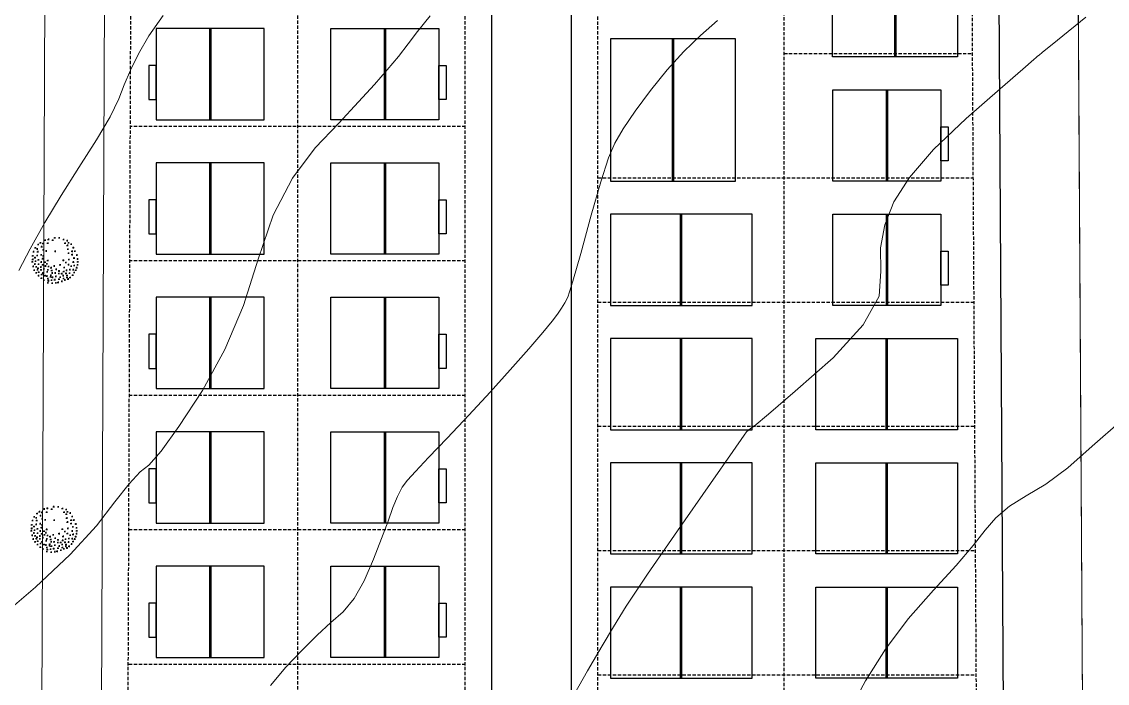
# Model space of a CAD drawing. Header units: inches. Extents: x 203 to 1065, y -1127 to 921.
# Drawn here: x 899.5 to 981.3, y 248.7 to 298.7 of the extents above; entities that cross this region are included whole.
import ezdxf

# ---------------------------------------------------------------- set-up
doc = ezdxf.new("R2010")
doc.units = ezdxf.units.IN
doc.header["$MEASUREMENT"] = 0
doc.linetypes.add('DASHED2', pattern=[0.375, 0.25, -0.125])
for name, color, linetype in [('calle', 3, 'Continuous'), ('Cumbreras', 140, 'Continuous'), ('CURVAS', 32, 'Continuous'), ('D2', 40, 'Continuous'), ('D3', 30, 'Continuous'), ('D4', 210, 'Continuous'), ('DESLINDE', 2, 'Continuous'), ('P-035', 3, 'Continuous'), ('Vegetación', 102, 'Continuous')]:
    doc.layers.add(name, color=color, linetype=linetype)
doc.layers.add('Limite terrenos', color=2, linetype='DASHED2', transparency=0.4)

# ---------------------------------------------------------------- blocks, each defined once
blk = doc.blocks.new('A$C662B019F')
at = {"layer": 'Cumbreras'}
for p, q in [((-6.898, 4.674), (0, 4.674)), ((-6.898, 4.574), (0, 4.574))]:
    blk.add_line(p, q, dxfattribs=at)
at = {"layer": 'D2'}
for points in [[(-6.898, 0.553), (0, 0.553), (0, 8.695), (-6.898, 8.695)], [(-4.107, 0), (-1.529, 0), (-1.529, 0.553), (-4.107, 0.553)]]:
    blk.add_lwpolyline(points, close=True, dxfattribs=at)
blk = doc.blocks.new('RB13')
for p, q in [((-0.095, 0.4938), (-0.095, 0.4627)), ((0.0169, 0.4811), (-0.0143, 0.4811)), ((0.0013, 0.4967), (0.0013, 0.4655)), ((-0.1827, 0.4598), (-0.1827, 0.4287)), ((-0.0794, 0.4783), (-0.1105, 0.4783)), ((0.1343, 0.4627), (0.1343, 0.4315)), ((-0.2619, 0.4372), (-0.2619, 0.406)), ((-0.1671, 0.4443), (-0.1983, 0.4443)), ((0.0437, 0.4457), (0.0437, 0.4145)), ((0.1499, 0.4471), (0.1187, 0.4471)), ((0.2022, 0.4485), (0.2022, 0.4173)), ((-0.2463, 0.4216), (-0.2775, 0.4216)), ((0.0593, 0.4301), (0.0281, 0.4301)), ((0.2178, 0.4329), (0.1866, 0.4329)), ((-0.2874, 0.389), (-0.2874, 0.3578)), ((0.3013, 0.3918), (0.3013, 0.3607)), ((-0.2718, 0.3734), (-0.303, 0.3734)), ((-0.2011, 0.3677), (-0.2322, 0.3677)), ((-0.2167, 0.3833), (-0.2167, 0.3522)), ((0.164, 0.3677), (0.1328, 0.3677)), ((0.1484, 0.3833), (0.1484, 0.3522)), ((0.2475, 0.3777), (0.2475, 0.3465)), ((0.3168, 0.3762), (0.2857, 0.3762)), ((-0.3284, 0.3479), (-0.3596, 0.3479)), ((-0.344, 0.3635), (-0.344, 0.3323)), ((0.2631, 0.3621), (0.2319, 0.3621)), ((0.3494, 0.355), (0.3494, 0.3238)), ((-0.2492, 0.3224), (-0.2803, 0.3224)), ((-0.2648, 0.338), (-0.2648, 0.3068)), ((0.365, 0.3394), (0.3338, 0.3394)), ((0.2758, 0.3097), (0.2758, 0.2785)), ((-0.3737, 0.2742), (-0.4049, 0.2742)), ((-0.3893, 0.2898), (-0.3893, 0.2587)), ((0.2914, 0.2941), (0.2602, 0.2941)), ((0.4088, 0.2842), (0.4088, 0.253)), ((-0.2733, 0.2587), (-0.2733, 0.2275)), ((0.3692, 0.2615), (0.3692, 0.2303)), ((0.4244, 0.2686), (0.3932, 0.2686)), ((-0.2577, 0.2431), (-0.2888, 0.2431)), ((0.2574, 0.2289), (0.2262, 0.2289)), ((0.2418, 0.2445), (0.2418, 0.2133)), ((0.3848, 0.2459), (0.3536, 0.2459)), ((-0.4204, 0.2162), (-0.4204, 0.185)), ((-0.3638, 0.2133), (-0.3638, 0.1822)), ((-0.0101, 0.2133), (-0.0101, 0.1822)), ((0.1796, 0.219), (0.1796, 0.1878)), ((-0.4048, 0.2006), (-0.436, 0.2006)), ((-0.3482, 0.1977), (-0.3794, 0.1977)), ((0.0055, 0.1977), (-0.0256, 0.1977)), ((0.1951, 0.2034), (0.164, 0.2034)), ((0.3734, 0.1892), (0.3423, 0.1892)), ((0.3579, 0.2048), (0.3579, 0.1737)), ((0.4612, 0.1892), (0.43, 0.1892)), ((0.4456, 0.2048), (0.4456, 0.1737)), ((-0.2874, 0.1737), (-0.2874, 0.1425)), ((-0.3638, 0.1425), (-0.3638, 0.1113)), ((-0.2718, 0.1581), (-0.303, 0.1581)), ((0.2843, 0.1397), (0.2843, 0.1085)), ((-0.4473, 0.1184), (-0.4785, 0.1184)), ((-0.4629, 0.134), (-0.4629, 0.1028)), ((-0.3482, 0.1269), (-0.3794, 0.1269)), ((0.2447, 0.117), (0.2447, 0.0858)), ((0.2999, 0.1241), (0.2687, 0.1241)), ((0.3692, 0.1255), (0.3692, 0.0943)), ((0.4626, 0.117), (0.4626, 0.0858)), ((0.2602, 0.1014), (0.2291, 0.1014)), ((0.3848, 0.1099), (0.3536, 0.1099)), ((0.4782, 0.1014), (0.447, 0.1014)), ((-0.4034, 0.0717), (-0.4034, 0.0405)), ((0.4145, 0.0802), (0.4145, 0.049)), ((-0.4799, 0.0518), (-0.4799, 0.0207)), ((-0.3879, 0.0561), (-0.419, 0.0561)), ((0.2588, 0.0575), (0.2588, 0.0263)), ((0.43, 0.0646), (0.3989, 0.0646)), ((-0.4643, 0.0362), (-0.4954, 0.0362)), ((-0.2803, 0.0249), (-0.3115, 0.0249)), ((-0.2959, 0.0405), (-0.2959, 0.0093)), ((-0.1799, 0.0235), (-0.1799, -0.0077)), ((0.2744, 0.0419), (0.2432, 0.0419)), ((0.3437, 0.032), (0.3437, 0.0008)), ((0.4782, 0.0277), (0.447, 0.0277)), ((0.4626, 0.0433), (0.4626, 0.0122)), ((-0.1643, 0.0079), (-0.1954, 0.0079)), ((0.164, 0.0051), (0.1328, 0.0051)), ((0.1484, 0.0207), (0.1484, -0.0105)), ((0.3593, 0.0164), (0.3281, 0.0164)), ((0.4031, 0.0037), (0.4031, -0.0275)), ((-0.4827, -0.0105), (-0.4827, -0.0417)), ((-0.3893, -0.0133), (-0.3893, -0.0445)), ((0.205, -0.0162), (0.205, -0.0473)), ((0.2843, -0.0133), (0.2843, -0.0445)), ((0.4187, -0.0119), (0.3876, -0.0119)), ((0.4711, -0.0077), (0.4711, -0.0388)), ((-0.4671, -0.0261), (-0.4983, -0.0261)), ((-0.3737, -0.0289), (-0.4049, -0.0289)), ((-0.218, -0.0403), (-0.2492, -0.0403)), ((-0.2336, -0.0247), (-0.2336, -0.0558)), ((0.2206, -0.0318), (0.1895, -0.0318)), ((0.2999, -0.0289), (0.2687, -0.0289)), ((0.4866, -0.0233), (0.4555, -0.0233)), ((-0.2874, -0.0672), (-0.2874, -0.0983)), ((0.181, -0.0658), (0.1498, -0.0658)), ((0.1654, -0.0502), (0.1654, -0.0813)), ((0.3409, -0.0587), (0.3409, -0.0898)), ((0.4173, -0.0558), (0.4173, -0.087)), ((-0.4614, -0.0856), (-0.4926, -0.0856)), ((-0.477, -0.07), (-0.477, -0.1012)), ((-0.4063, -0.0842), (-0.4063, -0.1153)), ((-0.2718, -0.0828), (-0.303, -0.0828)), ((-0.0964, -0.0856), (-0.1275, -0.0856)), ((-0.1119, -0.07), (-0.1119, -0.1012)), ((0.2716, -0.0884), (0.2404, -0.0884)), ((0.256, -0.0728), (0.256, -0.104)), ((0.3565, -0.0743), (0.3253, -0.0743)), ((0.4329, -0.0714), (0.4017, -0.0714)), ((-0.3907, -0.0998), (-0.4219, -0.0998)), ((-0.3468, -0.1012), (-0.3468, -0.1323)), ((0.0282, -0.1111), (-0.003, -0.1111)), ((0.0126, -0.0955), (0.0126, -0.1267)), ((0.1315, -0.1068), (0.1315, -0.138)), ((0.2121, -0.1111), (0.181, -0.1111)), ((0.1965, -0.0955), (0.1965, -0.1267)), ((0.4513, -0.104), (0.4513, -0.1352)), ((-0.46, -0.1323), (-0.46, -0.1635)), ((-0.3313, -0.1168), (-0.3624, -0.1168)), ((-0.1968, -0.1267), (-0.1968, -0.1578)), ((0.0777, -0.1323), (0.0777, -0.1635)), ((0.147, -0.1224), (0.1159, -0.1224)), ((0.3084, -0.1338), (0.2772, -0.1338)), ((0.2928, -0.1182), (0.2928, -0.1493)), ((0.4074, -0.1309), (0.3762, -0.1309)), ((0.3918, -0.1153), (0.3918, -0.1465)), ((0.4668, -0.1196), (0.4357, -0.1196)), ((-0.4445, -0.1479), (-0.4756, -0.1479)), ((-0.1813, -0.1423), (-0.2124, -0.1423)), ((0.0933, -0.1479), (0.0621, -0.1479)), ((0.2277, -0.155), (0.2277, -0.1862)), ((0.3678, -0.1593), (0.3366, -0.1593)), ((0.3522, -0.1437), (0.3522, -0.1748)), ((-0.3865, -0.1748), (-0.3865, -0.206)), ((-0.3185, -0.172), (-0.3185, -0.2032)), ((-0.0143, -0.1819), (-0.0454, -0.1819)), ((-0.0299, -0.1663), (-0.0299, -0.1975)), ((0.1456, -0.1777), (0.1456, -0.2088)), ((0.2433, -0.1706), (0.2121, -0.1706)), ((0.2899, -0.1777), (0.2899, -0.2088)), ((0.3635, -0.1748), (0.3635, -0.206)), ((-0.4246, -0.1989), (-0.4558, -0.1989)), ((-0.4402, -0.1833), (-0.4402, -0.2145)), ((-0.3709, -0.1904), (-0.402, -0.1904)), ((-0.303, -0.1876), (-0.3341, -0.1876)), ((-0.2322, -0.2018), (-0.2634, -0.2018)), ((-0.2478, -0.1862), (-0.2478, -0.2173)), ((-0.0893, -0.2003), (-0.0893, -0.2315)), ((0.0635, -0.1918), (0.0635, -0.223)), ((0.1612, -0.1933), (0.13, -0.1933)), ((0.3055, -0.1933), (0.2744, -0.1933)), ((0.3791, -0.1904), (0.3479, -0.1904)), ((0.447, -0.1989), (0.4159, -0.1989)), ((0.4314, -0.1833), (0.4314, -0.2145)), ((-0.1728, -0.2273), (-0.2039, -0.2273)), ((-0.1883, -0.2117), (-0.1883, -0.2429)), ((-0.0737, -0.2159), (-0.1049, -0.2159)), ((0.0791, -0.2074), (0.0479, -0.2074)), ((0.1598, -0.2173), (0.1598, -0.2485)), ((0.338, -0.2258), (0.338, -0.257)), ((-0.3907, -0.2499), (-0.4219, -0.2499)), ((-0.4063, -0.2344), (-0.4063, -0.2655)), ((-0.31, -0.2457), (-0.31, -0.2769)), ((-0.0072, -0.2429), (-0.0072, -0.274)), ((0.055, -0.2429), (0.055, -0.274)), ((0.1753, -0.2329), (0.1442, -0.2329)), ((0.2503, -0.2429), (0.2503, -0.274)), ((0.3536, -0.2414), (0.3225, -0.2414)), ((0.3918, -0.24), (0.3918, -0.2712)), ((-0.2945, -0.2613), (-0.3256, -0.2613)), ((-0.2209, -0.2669), (-0.252, -0.2669)), ((-0.2365, -0.2514), (-0.2365, -0.2825)), ((-0.1303, -0.2726), (-0.1615, -0.2726)), ((-0.1459, -0.257), (-0.1459, -0.2882)), ((-0.0709, -0.2698), (-0.102, -0.2698)), ((-0.0865, -0.2542), (-0.0865, -0.2854)), ((0.0084, -0.2584), (-0.0228, -0.2584)), ((0.0706, -0.2584), (0.0395, -0.2584)), ((0.2659, -0.2584), (0.2347, -0.2584)), ((0.4074, -0.2556), (0.3762, -0.2556)), ((-0.3751, -0.2882), (-0.3751, -0.3194)), ((0.0833, -0.291), (0.0833, -0.3222)), ((0.2914, -0.2924), (0.2602, -0.2924)), ((0.2758, -0.2769), (0.2758, -0.308)), ((-0.3596, -0.3038), (-0.3907, -0.3038)), ((-0.2435, -0.3123), (-0.2747, -0.3123)), ((-0.2591, -0.2967), (-0.2591, -0.3279)), ((-0.1614, -0.3151), (-0.1926, -0.3151)), ((-0.177, -0.2995), (-0.177, -0.3307)), ((-0.0242, -0.3137), (-0.0242, -0.3449)), ((0.0989, -0.3066), (0.0678, -0.3066)), ((0.1654, -0.308), (0.1654, -0.3392)), ((0.2206, -0.3151), (0.1895, -0.3151)), ((0.205, -0.2995), (0.205, -0.3307)), ((0.3565, -0.3151), (0.3253, -0.3151)), ((0.3409, -0.2995), (0.3409, -0.3307)), ((-0.3214, -0.3364), (-0.3214, -0.3675)), ((-0.2563, -0.3364), (-0.2563, -0.3675)), ((-0.1148, -0.3307), (-0.1148, -0.3619)), ((-0.0086, -0.3293), (-0.0398, -0.3293)), ((0.0494, -0.3335), (0.0494, -0.3647)), ((0.1046, -0.3378), (0.0734, -0.3378)), ((0.089, -0.3222), (0.089, -0.3534)), ((0.181, -0.3236), (0.1498, -0.3236)), ((-0.3058, -0.3519), (-0.3369, -0.3519)), ((-0.2407, -0.3519), (-0.2719, -0.3519)), ((-0.1827, -0.359), (-0.1827, -0.3902)), ((-0.0992, -0.3463), (-0.1304, -0.3463)), ((0.065, -0.3491), (0.0338, -0.3491)), ((0.1456, -0.3619), (0.1456, -0.393)), ((0.2814, -0.3534), (0.2814, -0.3845)), ((-0.2633, -0.3859), (-0.2945, -0.3859)), ((-0.2789, -0.3704), (-0.2789, -0.4015)), ((-0.1671, -0.3746), (-0.1983, -0.3746)), ((-0.0893, -0.3732), (-0.0893, -0.4044)), ((0.0013, -0.3845), (0.0013, -0.4157)), ((0.1612, -0.3774), (0.13, -0.3774)), ((0.297, -0.3689), (0.2659, -0.3689)), ((-0.1954, -0.4058), (-0.2266, -0.4058)), ((-0.211, -0.3902), (-0.211, -0.4214)), ((-0.0737, -0.3888), (-0.1049, -0.3888)), ((0.0169, -0.4001), (-0.0143, -0.4001)), ((0.0664, -0.3959), (0.0664, -0.427)), ((0.1343, -0.4044), (0.1343, -0.4355)), ((0.2433, -0.4086), (0.2121, -0.4086)), ((0.2277, -0.393), (0.2277, -0.4242)), ((-0.1487, -0.4185), (-0.1487, -0.4497)), ((0.0819, -0.4114), (0.0508, -0.4114)), ((0.1499, -0.4199), (0.1187, -0.4199)), ((-0.1331, -0.4341), (-0.1643, -0.4341)), ((-0.0695, -0.4412), (-0.0695, -0.4724)), ((-0.0242, -0.4497), (-0.0242, -0.4809)), ((0.1456, -0.4469), (0.1456, -0.478)), ((-0.0539, -0.4568), (-0.0851, -0.4568)), ((-0.0086, -0.4653), (-0.0398, -0.4653)), ((0.0706, -0.4738), (0.0395, -0.4738)), ((0.055, -0.4582), (0.055, -0.4894)), ((0.1612, -0.4624), (0.13, -0.4624))]:
    blk.add_line(p, q)
blk = doc.blocks.new('52312494')
at = {"xscale": 10, "zscale": 10}
blk.add_blockref('RB13', (0.076, -0.047), dxfattribs=at)
blk = doc.blocks.new('ARBOL39')
at = {"xscale": 0.15, "yscale": 1.5, "zscale": 0.15}
blk.add_blockref('52312494', (0, 0), dxfattribs=at)
blk = doc.blocks.new('A$C2B9729C7')
at = {"layer": 'Cumbreras'}
for p, q in [((-5.39, 0), (-5.39, 6.88)), ((-5.29, 0), (-5.29, 6.88))]:
    blk.add_line(p, q, dxfattribs=at)
at = {"layer": 'D3'}
blk.add_lwpolyline([(-10.682, 0), (0, 0), (0, 6.88), (-10.682, 6.88)], close=True, dxfattribs=at)
blk = doc.blocks.new('A$C70AF2EE4')
at = {"layer": 'Cumbreras'}
for p, q in [((-10.756, 4.755), (0, 4.755)), ((-10.756, 4.655), (0, 4.655))]:
    blk.add_line(p, q, dxfattribs=at)
at = {"layer": 'D4'}
blk.add_lwpolyline([(-10.756, 0), (0, 0), (0, 9.413), (-10.756, 9.413)], close=True, dxfattribs=at)

msp = doc.modelspace()

# ---------------------------------------------------------------- linework, layer by layer
at = {"color": 1, "lineweight": 0}
for p, q in [((901.48, 373.82), (900.853, 210.492)), ((978.72, 373.798), (979.751, 202.174))]:
    msp.add_line(p, q, dxfattribs=at)
at = {"color": 3, "lineweight": 13}
msp.add_line((905.353, 210.456), (905.98, 373.819), dxfattribs=at)
at = {"layer": 'calle', "color": 4}
for p, q in [((934.925, 202.367), (934.925, 340.856)), ((940.925, 202.332), (940.925, 340.356)), ((972.921, 340.365), (973.75, 202.227))]:
    msp.add_line(p, q, dxfattribs=at)
at = {"layer": 'CURVAS', "lineweight": 0}
for points in [[(897.323, 253.281), (900.493, 256.007), (903.129, 258.477), (905.111, 260.628), (906.486, 262.445), (907.565, 263.813), (908.407, 264.712), (909.048, 265.212), (909.971, 266.258), (911.323, 268.14), (913.091, 270.845), (914.793, 273.954), (916.196, 277.264), (917.301, 280.772), (918.442, 284.08), (919.878, 286.877), (921.607, 289.164), (923.378, 291.041), (924.864, 292.636), (926.063, 293.949), (927.032, 295.048), (927.882, 296.067), (928.619, 297.012), (929.325, 297.953), (930.268, 299.12)], [(979.732, 299.028), (977.59, 297.291), (976.446, 296.363), (976.199, 296.162), (976.094, 296.074), (975.977, 295.976), (975.809, 295.834), (974.979, 295.112), (973.273, 293.626), (970.71, 291.385), (968.244, 289.031), (966.425, 286.932), (965.252, 285.088), (964.578, 283.363), (964.252, 281.62), (964.275, 279.861), (964.133, 277.981), (962.934, 275.798), (960.662, 273.308), (957.809, 270.791), (955.798, 269.06), (954.722, 268.164), (954.441, 267.976), (954.278, 267.859), (954.142, 267.725), (953.962, 267.481), (953.104, 266.251), (951.411, 263.821), (948.931, 260.257), (946.677, 256.979), (945.065, 254.569), (944.09, 253.02), (943.237, 251.567), (942.151, 249.684), (940.831, 247.372)]]:
    msp.add_lwpolyline(points, dxfattribs=at)
at = {"layer": 'CURVAS', "color": 41, "lineweight": 0}
for points in [[(910.135, 299.15), (909.05, 297.633), (908.276, 296.267), (907.659, 295.026), (907.186, 293.91), (906.797, 292.858), (906.125, 291.497), (905.104, 289.762), (903.764, 287.68), (902.435, 285.569), (901.215, 283.524), (900.109, 281.553), (899.246, 279.911)], [(951.947, 298.787), (950.663, 297.652), (949.415, 296.444), (948.16, 295.059), (946.899, 293.496), (945.737, 291.922), (944.841, 290.594), (944.213, 289.515), (943.734, 288.399), (943.138, 286.596), (942.415, 284.079), (941.635, 281.192), (941.041, 279.1), (940.654, 277.9), (940.435, 277.454), (940.182, 277.057), (939.868, 276.607), (939.466, 276.076), (938.761, 275.224), (937.707, 273.996), (936.315, 272.409), (934.789, 270.713), (933.197, 268.99), (931.548, 267.249), (930.15, 265.779), (929.157, 264.726), (928.567, 264.087), (928.168, 263.542), (927.801, 262.853), (927.466, 262.021), (927.094, 260.986), (926.606, 259.682), (926.001, 258.108), (925.299, 256.475), (924.532, 255.154), (923.701, 254.152), (922.791, 253.339), (921.761, 252.379), (920.61, 251.253), (919.377, 249.975), (918.224, 248.589)], [(982.387, 268.561), (980.21, 266.641), (978.358, 265.021), (976.699, 263.775), (975.23, 262.896), (973.975, 262.104), (972.944, 261.242), (972.139, 260.307), (971.242, 259.156), (969.94, 257.642), (968.232, 255.764), (966.334, 253.61), (964.627, 251.329), (963.117, 248.924), (961.828, 246.541)]]:
    msp.add_lwpolyline(points, dxfattribs=at)
at = {"layer": 'DESLINDE', "color": 4, "linetype": 'Continuous', "lineweight": 0}
msp.add_lwpolyline([(979.733, 205.189), (980.233, 205.187), (1045.402, 204.937), (1043.622, 373.779), (979.22, 373.798), (978.72, 373.798)], close=True, dxfattribs=at)
at = {"layer": 'Limite terrenos'}
for p, q in [((907.388, 219.726), (907.856, 341.526)), ((920.265, 341.526), (920.265, 207.418)), ((932.925, 219.726), (932.925, 341.526)), ((942.925, 207.339), (942.925, 339.856)), ((956.964, 207.285), (956.964, 339.856)), ((971.72, 207.229), (970.947, 335.999)), ((956.964, 296.286), (971.186, 296.286)), ((932.925, 290.776), (907.661, 290.776)), ((942.925, 286.906), (971.242, 286.906)), ((932.925, 280.626), (907.622, 280.626)), ((942.925, 277.526), (971.298, 277.526)), ((932.925, 270.476), (907.583, 270.476)), ((942.925, 268.146), (971.355, 268.146)), ((932.925, 260.326), (907.544, 260.326)), ((942.925, 258.766), (971.411, 258.766)), ((932.925, 250.176), (907.505, 250.176)), ((942.925, 249.386), (971.467, 249.386))]:
    msp.add_line(p, q, dxfattribs=at)
at = {"layer": 'P-035', "color": 3, "linetype": 'Continuous', "lineweight": 0}
msp.add_line((905.98, 373.819), (905.353, 210.486), dxfattribs=at)

# ---------------------------------------------------------------- block references
at = {"layer": 'D2', "rotation": 270}
for p in [(909.061, 291.287), (909.061, 281.137), (909.061, 270.987), (909.061, 260.837), (909.061, 250.687)]:
    msp.add_blockref('A$C662B019F', p, dxfattribs=at)
at = {"layer": 'D2', "xscale": -1, "rotation": 89.99999999999616}
for p in [(931.469, 291.287), (969.335, 286.647), (931.469, 281.137), (969.335, 277.267), (931.469, 270.987), (931.469, 260.837), (931.469, 250.687)]:
    msp.add_blockref('A$C662B019F', p, dxfattribs=at)
at = {"layer": 'D3'}
for p in [(954.557, 277.269), (954.557, 267.889), (954.557, 258.509), (954.557, 249.129)]:
    msp.add_blockref('A$C2B9729C7', p, dxfattribs=at)
at = {"layer": 'D3', "xscale": -1}
for p, rotation in [((959.372, 267.889), 1.412784289556157e-06), ((959.372, 258.509), 1.41278668763789e-06), ((959.372, 249.129), 1.41278668763789e-06)]:
    msp.add_blockref('A$C2B9729C7', p, dxfattribs=dict(at, rotation=rotation))
at = {"layer": 'D4', "xscale": -1, "rotation": 90.00000070639342}
msp.add_blockref('A$C70AF2EE4', (970.044, 296.027), dxfattribs=at)
at = {"layer": 'D4', "rotation": 270.0000007063921}
msp.add_blockref('A$C70AF2EE4', (943.884, 286.647), dxfattribs=at)
at = {"layer": 'Vegetación', "xscale": -2.39420562439072, "yscale": 2.39420562439072, "zscale": 2.39420562439072}
for p in [(901.983, 280.817), (901.905, 260.517)]:
    msp.add_blockref('ARBOL39', p, dxfattribs=at)

doc.saveas('drawing.dxf')
